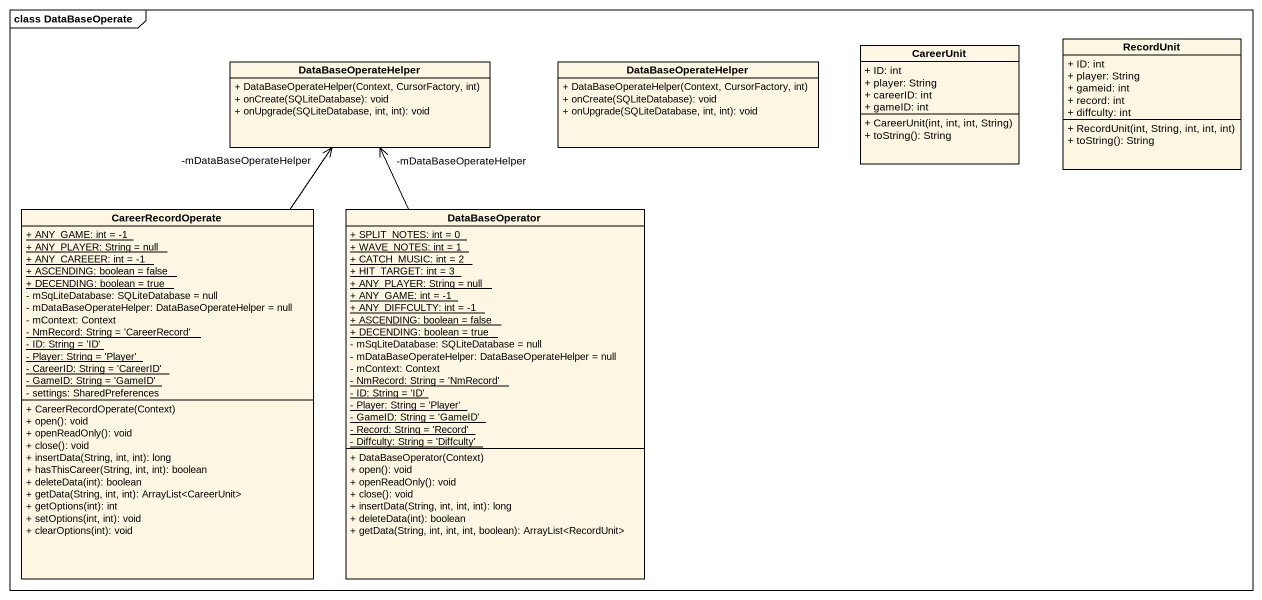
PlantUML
@startuml
mainframe class DataBaseOperate
hide circle
hide empty members
skinparam classAttributeIconSize 0
class DataBaseOperateHelper {
  + DataBaseOperateHelper(Context, CursorFactory, int)
  + onCreate(SQLiteDatabase): void
  + onUpgrade(SQLiteDatabase, int, int): void
}
class "DataBaseOperateHelper" as DataBaseOperateHelper_2 {
  + DataBaseOperateHelper(Context, CursorFactory, int)
  + onCreate(SQLiteDatabase): void
  + onUpgrade(SQLiteDatabase, int, int): void
}
class CareerUnit {
  + ID: int
  + player: String
  + careerID: int
  + gameID: int
  + CareerUnit(int, int, int, String)
  + toString(): String
}
class RecordUnit {
  + ID: int
  + player: String
  + gameid: int
  + record: int
  + diffculty: int
  + RecordUnit(int, String, int, int, int)
  + toString(): String
}
class CareerRecordOperate {
  {static} + ANY_GAME: int = -1
  {static} + ANY_PLAYER: String = null
  {static} + ANY_CAREEER: int = -1
  {static} + ASCENDING: boolean = false
  {static} + DECENDING: boolean = true
  - mSqLiteDatabase: SQLiteDatabase = null
  - mDataBaseOperateHelper: DataBaseOperateHelper = null
  - mContext: Context
  {static} - NmRecord: String = 'CareerRecord'
  {static} - ID: String = 'ID'
  {static} - Player: String = 'Player'
  {static} - CareerID: String = 'CareerID'
  {static} - GameID: String = 'GameID'
  - settings: SharedPreferences
  + CareerRecordOperate(Context)
  + open(): void
  + openReadOnly(): void
  + close(): void
  + insertData(String, int, int): long
  + hasThisCareer(String, int, int): boolean
  + deleteData(int): boolean
  + getData(String, int, int): ArrayList<CareerUnit>
  + getOptions(int): int
  + setOptions(int, int): void
  + clearOptions(int): void
}
class DataBaseOperator {
  {static} + SPLIT_NOTES: int = 0
  {static} + WAVE_NOTES: int = 1
  {static} + CATCH_MUSIC: int = 2
  {static} + HIT_TARGET: int = 3
  {static} + ANY_PLAYER: String = null
  {static} + ANY_GAME: int = -1
  {static} + ANY_DIFFCULTY: int = -1
  {static} + ASCENDING: boolean = false
  {static} + DECENDING: boolean = true
  - mSqLiteDatabase: SQLiteDatabase = null
  - mDataBaseOperateHelper: DataBaseOperateHelper = null
  - mContext: Context
  {static} - NmRecord: String = 'NmRecord'
  {static} - ID: String = 'ID'
  {static} - Player: String = 'Player'
  {static} - GameID: String = 'GameID'
  {static} - Record: String = 'Record'
  {static} - Diffculty: String = 'Diffculty'
  + DataBaseOperator(Context)
  + open(): void
  + openReadOnly(): void
  + close(): void
  + insertData(String, int, int, int): long
  + deleteData(int): boolean
  + getData(String, int, int, int, boolean): ArrayList<RecordUnit>
}
CareerRecordOperate -up-> "-mDataBaseOperateHelper" DataBaseOperateHelper
DataBaseOperator -up-> "-mDataBaseOperateHelper" DataBaseOperateHelper
@enduml
